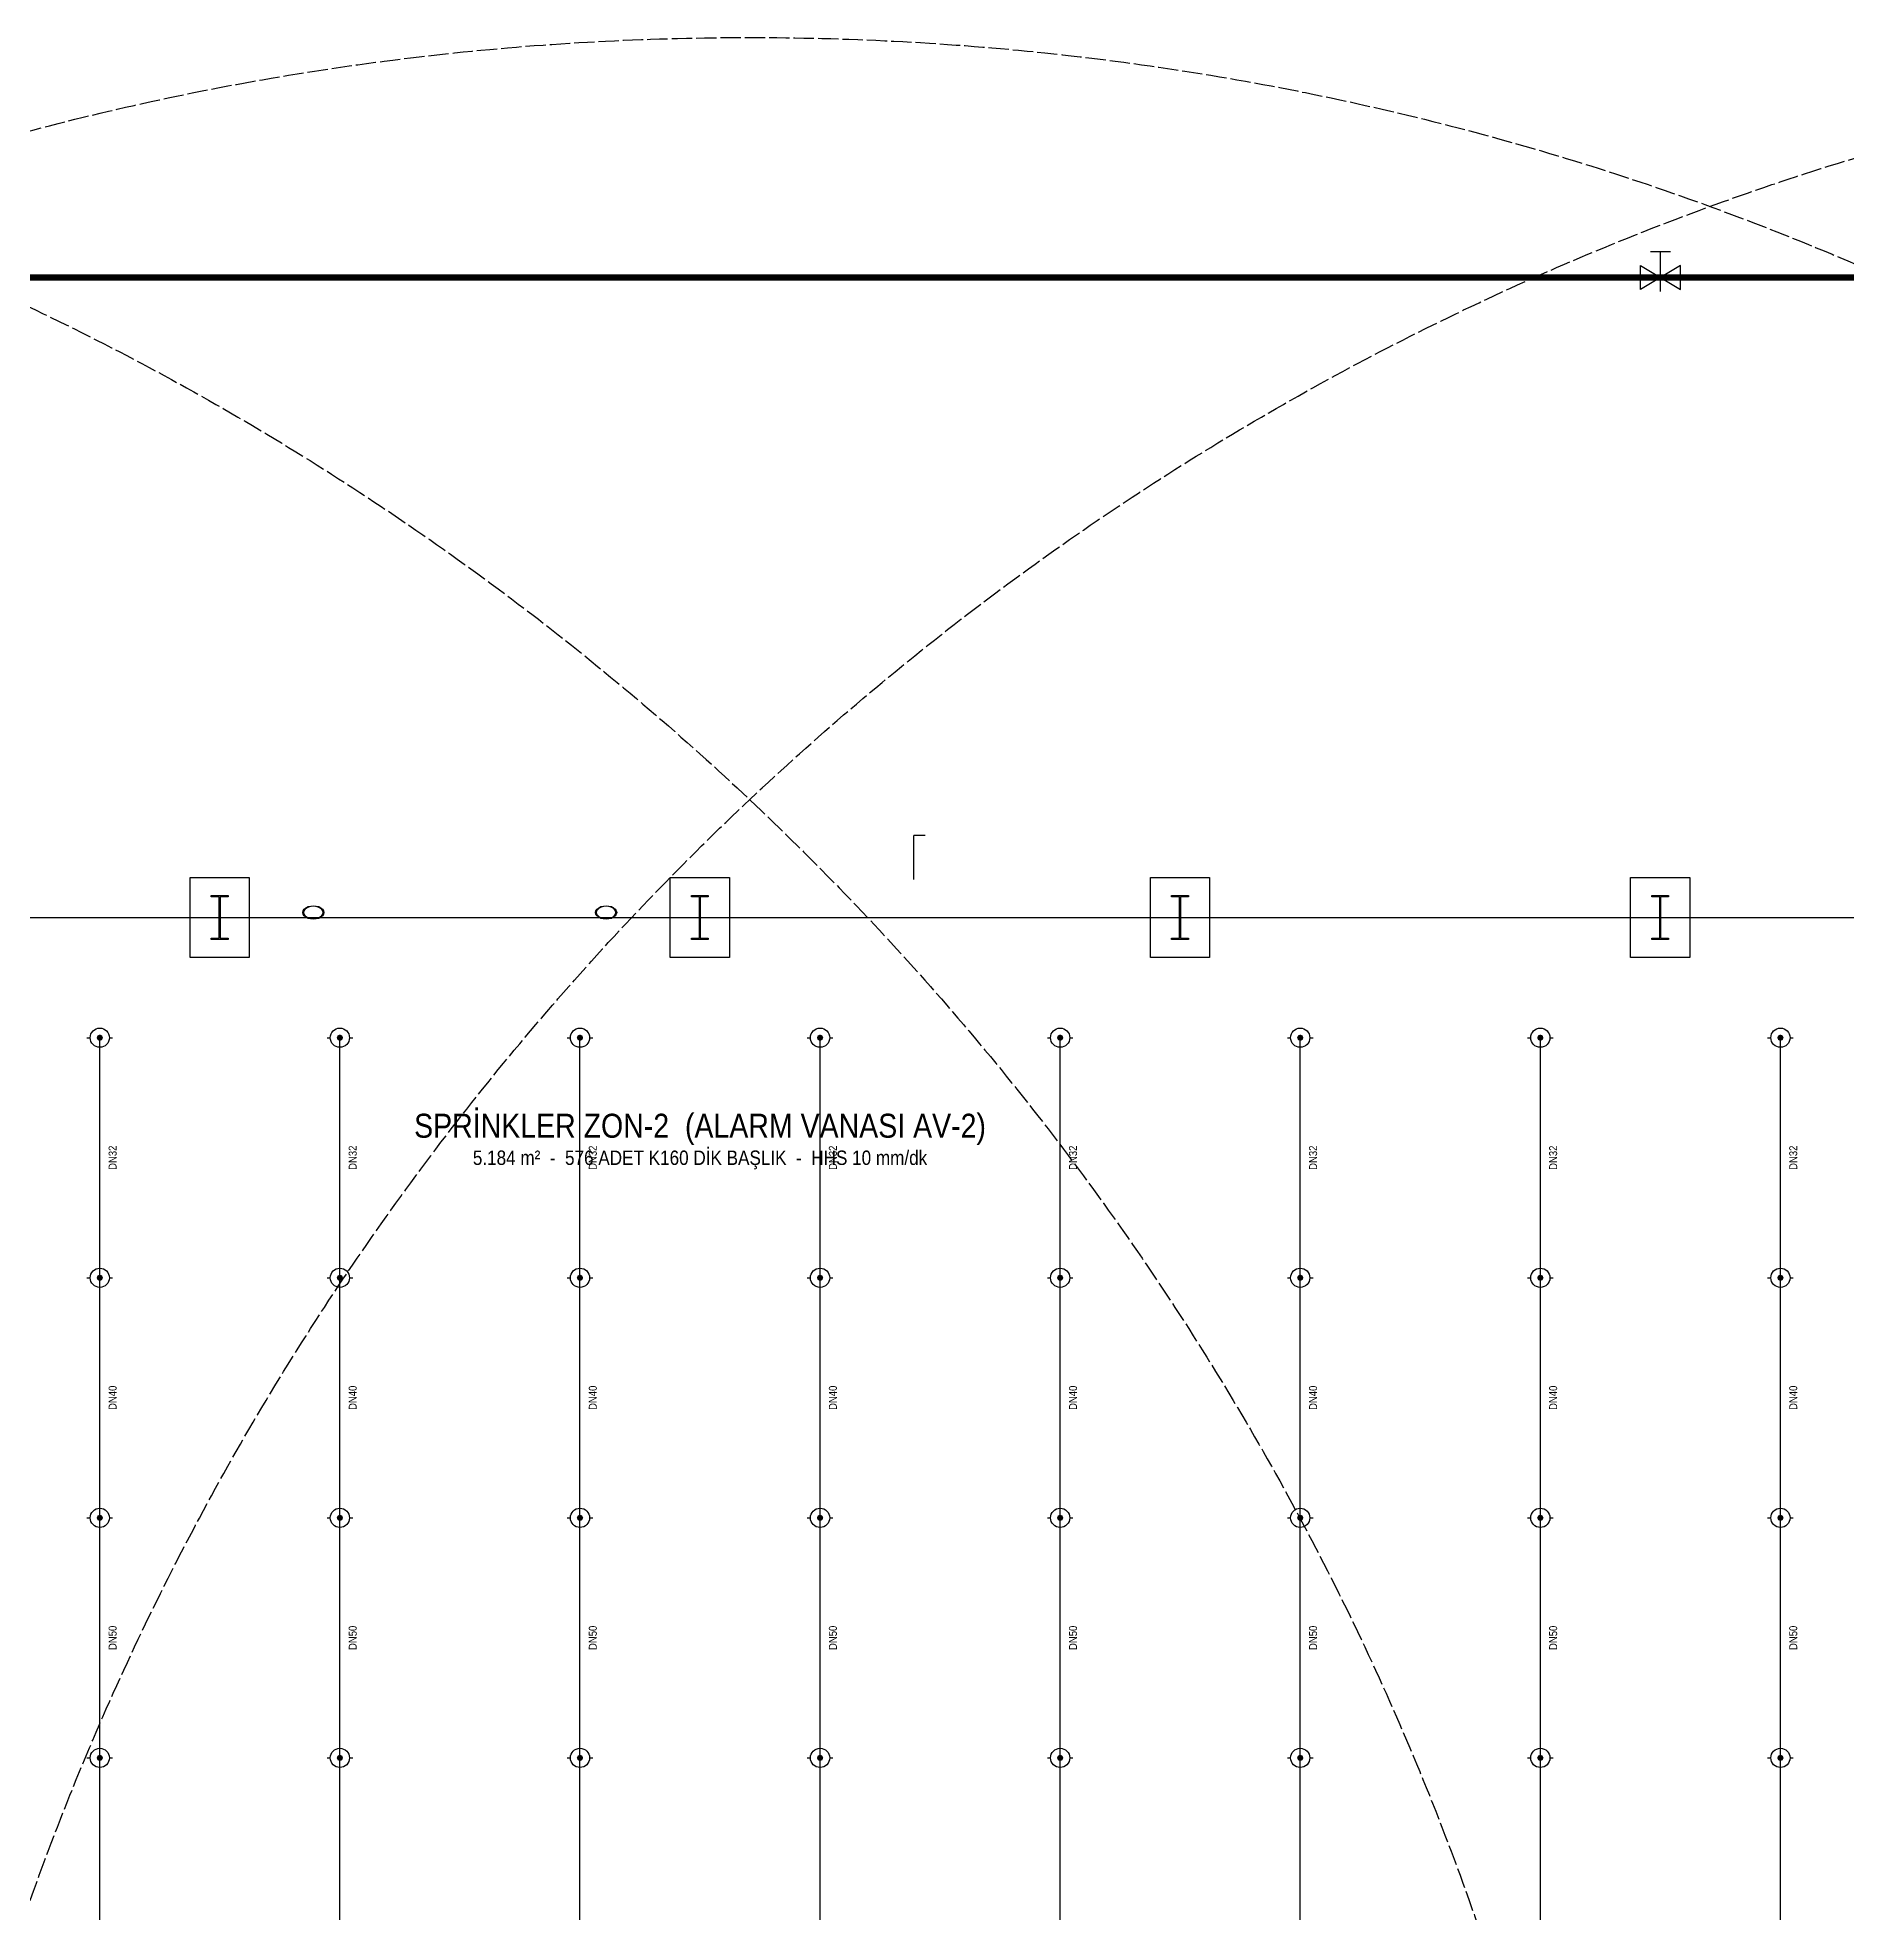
# Model space of a CAD drawing. Header units: centimetres. Extents: x 183171 to 202211, y -17274 to 19108.
# Drawn here: x 195381 to 197642, y 14213 to 16556 of the extents above; entities that cross this region are included whole.
import ezdxf
from ezdxf.enums import TextEntityAlignment as Align

# ---------------------------------------------------------------- set-up
doc = ezdxf.new("R2010")
doc.units = ezdxf.units.CM
doc.header["$LTSCALE"] = 20
doc.linetypes.add('DASHDOT', pattern=[3.556, 2.54, -0.508, 0, -0.508])
doc.linetypes.add('DASHED', pattern=[1.524, 1.27, -0.254])
for name, color, linetype in [('ROTAS-MIMARI', 8, 'CONTINUOUS'), ('ROTAS-MIMARI-AKS', 8, 'CONTINUOUS'), ('ROTAS-MIMARI-KOLON', 8, 'CONTINUOUS'), ('ROTAS-YANGIN-BASLIK', 1, 'CONTINUOUS'), ('ROTAS-YANGIN-CAP', 2, 'CONTINUOUS'), ('ROTAS-YANGIN-DOLAP-ETKI', 9, 'DASHED'), ('ROTAS-YANGIN-HIDRANT', 4, 'CONTINUOUS'), ('ROTAS-YANGIN-HIDRANT-BORU', 4, 'DASHED'), ('ROTAS-YANGIN-SPR-BORU', 1, 'CONTINUOUS'), ('ROTAS-YANGIN-ZON', 3, 'DASHDOT')]:
    doc.layers.add(name, color=color, linetype=linetype)
doc.styles.add('ROTAS', font='arial.ttf')

# ---------------------------------------------------------------- blocks, each defined once
blk = doc.blocks.new('ROTAS-SMB-SPR-DIK')
h = blk.add_hatch(color=256)
h.dxf.hatch_style = 1
h.paths.add_polyline_path([(4, 0), (2.8, 2.8), (0, 4), (-2.8, 2.8), (-4, 0), (-2.8, -2.8), (0, -4), (2.8, -2.8)])
for p, q in [((-16, 0), (-12, 0)), ((12, 0), (16, 0))]:
    blk.add_line(p, q)
blk.add_circle((0, 0), 12)
blk = doc.blocks.new('ROTAS-SMB-KELEBEK')
for p, q in [((-5, 13), (5, 13)), ((0, 7), (0, 13)), ((0, -7), (0, 7))]:
    blk.add_line(p, q)
for points in [[(-10, -6), (-10, 6), (0, 0)], [(10, -6), (10, 6), (0, 0)]]:
    blk.add_lwpolyline(points, close=True)

msp = doc.modelspace()

# ---------------------------------------------------------------- linework, layer by layer
at = {"layer": 'ROTAS-MIMARI'}
for points in [[(196476.3, 15503.7), (196476.3, 15558.9)], [(196490.3, 15558.9), (196476.3, 15558.9)], [(195645.8, 15406.3), (195571.8, 15406.3), (195571.8, 15506.3), (195645.8, 15506.3), (195645.8, 15406.3)], [(196245.8, 15406.3), (196171.8, 15406.3), (196171.8, 15506.3), (196245.8, 15506.3), (196245.8, 15406.3)], [(196845.8, 15406.3), (196771.8, 15406.3), (196771.8, 15506.3), (196845.8, 15506.3), (196845.8, 15406.3)], [(197445.8, 15406.3), (197371.8, 15406.3), (197371.8, 15506.3), (197445.8, 15506.3), (197445.8, 15406.3)]]:
    msp.add_lwpolyline(points, dxfattribs=at)
at = {"layer": 'ROTAS-MIMARI-AKS'}
msp.add_lwpolyline([(184958.8, 15456.3), (200258.8, 15456.3)], dxfattribs=at)
at = {"layer": 'ROTAS-MIMARI-KOLON'}
for points in [[(195598.3, 15483.8), (195598.3, 15483.8)], [(195598.3, 15483.8), (195598.3, 15483.8)], [(195598.3, 15482), (195598.3, 15483.8)], [(195598.3, 15483.8), (195619.3, 15483.8)], [(195608.2, 15482), (195598.3, 15482)], [(195608.2, 15430.5), (195608.2, 15482)], [(195619.3, 15482), (195609.3, 15482)], [(195609.3, 15482), (195609.3, 15430.5)], [(195619.3, 15483.8), (195619.3, 15482)], [(195713.1, 15464.7), (195714.5, 15466.7)], [(195715.3, 15466.4), (195714.1, 15464.5)], [(195714.5, 15466.7), (195716.6, 15468.5)], [(195717.2, 15468), (195715.3, 15466.4)], [(195716.6, 15468.5), (195719.3, 15469.8)], [(195719.8, 15469.3), (195717.2, 15468)], [(195719.3, 15469.8), (195722.5, 15470.6)], [(195722.7, 15470.1), (195719.8, 15469.3)], [(195722.5, 15470.6), (195725.9, 15470.9)], [(195725.9, 15470.3), (195722.7, 15470.1)], [(195725.9, 15470.9), (195729.3, 15470.6)], [(195729.1, 15470.1), (195725.9, 15470.3)], [(195732, 15469.3), (195729.1, 15470.1)], [(195729.3, 15470.6), (195732.5, 15469.8)], [(195734.5, 15468), (195732, 15469.3)], [(195732.5, 15469.8), (195735.2, 15468.5)], [(195738.6, 15464.7), (195734.5, 15468.8)], [(195736.5, 15466.4), (195734.5, 15468)], [(195735.2, 15468.5), (195737.3, 15466.7)], [(195737.7, 15464.5), (195736.5, 15466.4)], [(195737.3, 15466.7), (195738.6, 15464.7)], [(196078.9, 15464.7), (196080.3, 15466.7)], [(196081.1, 15466.4), (196079.8, 15464.5)], [(196080.3, 15466.7), (196082.4, 15468.5)], [(196083, 15468), (196081.1, 15466.4)], [(196082.4, 15468.5), (196085.1, 15469.8)], [(196085.6, 15469.3), (196083, 15468)], [(196085.1, 15469.8), (196088.3, 15470.6)], [(196088.5, 15470.1), (196085.6, 15469.3)], [(196088.3, 15470.6), (196091.7, 15470.9)], [(196091.7, 15470.3), (196088.5, 15470.1)], [(196091.7, 15470.9), (196095.1, 15470.6)], [(196094.9, 15470.1), (196091.7, 15470.3)], [(196097.8, 15469.3), (196094.9, 15470.1)], [(196095.1, 15470.6), (196098.3, 15469.8)], [(196100.3, 15468), (196097.8, 15469.3)], [(196098.3, 15469.8), (196101, 15468.5)], [(196104.4, 15464.7), (196100.3, 15468.8)], [(196102.3, 15466.4), (196100.3, 15468)], [(196101, 15468.5), (196103.1, 15466.7)], [(196103.5, 15464.5), (196102.3, 15466.4)], [(196103.1, 15466.7), (196104.4, 15464.7)], [(196198.3, 15482), (196198.3, 15483.8)], [(196198.3, 15483.8), (196219.3, 15483.8)], [(196208.2, 15482), (196198.3, 15482)], [(196208.2, 15430.5), (196208.2, 15482)], [(196219.3, 15482), (196209.3, 15482)], [(196209.3, 15482), (196209.3, 15430.5)], [(196219.3, 15483.8), (196219.3, 15482)], [(196798.3, 15482), (196798.3, 15483.8)], [(196798.3, 15483.8), (196819.3, 15483.8)], [(196808.2, 15482), (196798.3, 15482)], [(196808.2, 15430.5), (196808.2, 15482)], [(196819.3, 15482), (196809.3, 15482)], [(196809.3, 15482), (196809.3, 15430.5)], [(196819.3, 15483.8), (196819.3, 15482)], [(197398.3, 15482), (197398.3, 15483.8)], [(197398.3, 15483.8), (197419.3, 15483.8)], [(197408.2, 15482), (197398.3, 15482)], [(197408.2, 15430.5), (197408.2, 15482)], [(197419.3, 15482), (197409.3, 15482)], [(197409.3, 15482), (197409.3, 15430.5)], [(197419.3, 15483.8), (197419.3, 15482)], [(195712.7, 15462.5), (195713.1, 15464.7)], [(195713.1, 15460.3), (195712.7, 15462.5)], [(195713.8, 15463.1), (195713, 15463.9)], [(195714.5, 15458.3), (195713.1, 15460.3)], [(195714.1, 15464.5), (195713.6, 15462.5)], [(195713.6, 15462.5), (195714.1, 15460.5)], [(195714.1, 15460.5), (195715.3, 15458.6)], [(195716.6, 15456.6), (195714.5, 15458.3)], [(195715.3, 15458.6), (195717.2, 15457)], [(195719.3, 15455.2), (195716.6, 15456.6)], [(195717.2, 15457), (195719.8, 15455.7)], [(195722.5, 15454.4), (195719.3, 15455.2)], [(195719.8, 15455.7), (195722.7, 15455)], [(195722.5, 15454.4), (195721.6, 15455.3)], [(195725.9, 15454.1), (195722.5, 15454.4)], [(195722.7, 15455), (195725.9, 15454.7)], [(195725.9, 15454.7), (195729.1, 15455)], [(195729.3, 15454.4), (195725.9, 15454.1)], [(195729.1, 15455), (195732, 15455.7)], [(195732.5, 15455.2), (195729.3, 15454.4)], [(195732, 15455.7), (195734.5, 15457)], [(195735.2, 15456.6), (195732.5, 15455.2)], [(195734.5, 15457), (195736.5, 15458.6)], [(195737.3, 15458.3), (195735.2, 15456.6)], [(195736.5, 15458.6), (195737.7, 15460.5)], [(195738.6, 15460.3), (195737.3, 15458.3)], [(195738.1, 15462.5), (195737.7, 15464.5)], [(195737.7, 15460.5), (195738.1, 15462.5)], [(195738.6, 15464.7), (195738.6, 15464.7)], [(195738.6, 15464.7), (195739.1, 15462.5)], [(195739.1, 15462.5), (195738.6, 15460.3)], [(196078.5, 15462.5), (196078.9, 15464.7)], [(196078.9, 15460.3), (196078.5, 15462.5)], [(196079.6, 15463.1), (196078.8, 15463.9)], [(196080.3, 15458.3), (196078.9, 15460.3)], [(196079.8, 15464.5), (196079.4, 15462.5)], [(196079.4, 15462.5), (196079.8, 15460.5)], [(196079.8, 15460.5), (196081.1, 15458.6)], [(196082.4, 15456.6), (196080.3, 15458.3)], [(196081.1, 15458.6), (196083, 15457)], [(196085.1, 15455.2), (196082.4, 15456.6)], [(196083, 15457), (196085.6, 15455.7)], [(196088.3, 15454.4), (196085.1, 15455.2)], [(196085.6, 15455.7), (196088.5, 15455)], [(196088.3, 15454.4), (196087.4, 15455.3)], [(196091.7, 15454.1), (196088.3, 15454.4)], [(196088.5, 15455), (196091.7, 15454.7)], [(196091.7, 15454.7), (196094.9, 15455)], [(196095.1, 15454.4), (196091.7, 15454.1)], [(196094.9, 15455), (196097.8, 15455.7)], [(196098.3, 15455.2), (196095.1, 15454.4)], [(196097.8, 15455.7), (196100.3, 15457)], [(196101, 15456.6), (196098.3, 15455.2)], [(196100.3, 15457), (196102.3, 15458.6)], [(196103.1, 15458.3), (196101, 15456.6)], [(196102.3, 15458.6), (196103.5, 15460.5)], [(196104.4, 15460.3), (196103.1, 15458.3)], [(196103.9, 15462.5), (196103.5, 15464.5)], [(196103.5, 15460.5), (196103.9, 15462.5)], [(196104.4, 15464.7), (196104.9, 15462.5)], [(196104.9, 15462.5), (196104.4, 15460.3)], [(195598.3, 15428.8), (195598.3, 15430.5)], [(195598.3, 15430.5), (195608.2, 15430.5)], [(195619.3, 15428.8), (195598.3, 15428.8)], [(195609.3, 15430.5), (195619.3, 15430.5)], [(195619.3, 15430.5), (195619.3, 15428.8)], [(196198.3, 15428.8), (196198.3, 15430.5)], [(196198.3, 15430.5), (196208.2, 15430.5)], [(196219.3, 15428.8), (196198.3, 15428.8)], [(196209.3, 15430.5), (196219.3, 15430.5)], [(196219.3, 15430.5), (196219.3, 15428.8)], [(196798.3, 15428.8), (196798.3, 15430.5)], [(196798.3, 15430.5), (196808.2, 15430.5)], [(196819.3, 15428.8), (196798.3, 15428.8)], [(196809.3, 15430.5), (196819.3, 15430.5)], [(196819.3, 15430.5), (196819.3, 15428.8)], [(197398.3, 15428.8), (197398.3, 15430.5)], [(197398.3, 15430.5), (197408.2, 15430.5)], [(197419.3, 15428.8), (197398.3, 15428.8)], [(197409.3, 15430.5), (197419.3, 15430.5)], [(197419.3, 15430.5), (197419.3, 15428.8)]]:
    msp.add_lwpolyline(points, dxfattribs=at)
at = {"layer": 'ROTAS-YANGIN-DOLAP-ETKI'}
for centre in [(193871, 13056), (196271, 13056), (198671, 13056)]:
    msp.add_circle(centre, 3500, dxfattribs=at)
at = {"layer": 'ROTAS-YANGIN-HIDRANT-BORU', "const_width": 8}
msp.add_lwpolyline([(184609, 7456), (200609, 7456), (200609, 16256), (184609, 16256)], close=True, dxfattribs=at)
at = {"layer": 'ROTAS-YANGIN-SPR-BORU'}
for p, q in [((195459, 15006), (195459, 15306)), ((195759, 15006), (195759, 15306)), ((196059, 15006), (196059, 15306)), ((196359, 15006), (196359, 15306)), ((196659, 15006), (196659, 15306)), ((196959, 15006), (196959, 15306)), ((197259, 15006), (197259, 15306)), ((197559, 15006), (197559, 15306)), ((195459, 14706), (195459, 15006)), ((195759, 14706), (195759, 15006)), ((196059, 14706), (196059, 15006)), ((196359, 14706), (196359, 15006)), ((196659, 14706), (196659, 15006)), ((196959, 14706), (196959, 15006)), ((197259, 14706), (197259, 15006)), ((197559, 14706), (197559, 15006)), ((195459, 14406), (195459, 14706)), ((195759, 14406), (195759, 14706)), ((196059, 14406), (196059, 14706)), ((196359, 14406), (196359, 14706)), ((196659, 14406), (196659, 14706)), ((196959, 14406), (196959, 14706)), ((197259, 14406), (197259, 14706)), ((197559, 14406), (197559, 14706)), ((195459, 14106), (195459, 14406)), ((195759, 14106), (195759, 14406)), ((196059, 14106), (196059, 14406)), ((196359, 14106), (196359, 14406)), ((196659, 14106), (196659, 14406)), ((196959, 14106), (196959, 14406)), ((197259, 14106), (197259, 14406)), ((197559, 14106), (197559, 14406))]:
    msp.add_line(p, q, dxfattribs=at)

# ---------------------------------------------------------------- block references
at = {"layer": 'ROTAS-YANGIN-BASLIK'}
for p in [(195459, 15306), (195759, 15306), (196059, 15306), (196359, 15306), (196659, 15306), (196959, 15306), (197259, 15306), (197559, 15306), (195459, 15006), (195759, 15006), (196059, 15006), (196359, 15006), (196659, 15006), (196959, 15006), (197259, 15006), (197559, 15006), (195459, 14706), (195759, 14706), (196059, 14706), (196359, 14706), (196659, 14706), (196959, 14706), (197259, 14706), (197559, 14706), (195459, 14406), (195759, 14406), (196059, 14406), (196359, 14406), (196659, 14406), (196959, 14406), (197259, 14406), (197559, 14406)]:
    msp.add_blockref('ROTAS-SMB-SPR-DIK', p, dxfattribs=at)
at = {"layer": 'ROTAS-YANGIN-HIDRANT', "xscale": 2.5, "yscale": 2.5}
msp.add_blockref('ROTAS-SMB-KELEBEK', (197409, 16256), dxfattribs=at)

# ---------------------------------------------------------------- texts
at = {"layer": 'ROTAS-YANGIN-CAP', "style": 'ROTAS', "width": 0.85}
for s, p in [('DN32', (195475, 15156)), ('DN32', (195775, 15156)), ('DN32', (196075, 15156)), ('DN32', (196375, 15156)), ('DN32', (196675, 15156)), ('DN32', (196975, 15156)), ('DN32', (197275, 15156)), ('DN32', (197575, 15156)), ('DN40', (195475, 14856)), ('DN40', (195775, 14856)), ('DN40', (196075, 14856)), ('DN40', (196375, 14856)), ('DN40', (196675, 14856)), ('DN40', (196975, 14856)), ('DN40', (197275, 14856)), ('DN40', (197575, 14856)), ('DN50', (195475, 14556)), ('DN50', (195775, 14556)), ('DN50', (196075, 14556)), ('DN50', (196375, 14556)), ('DN50', (196675, 14556)), ('DN50', (196975, 14556)), ('DN50', (197275, 14556)), ('DN50', (197575, 14556))]:
    msp.add_text(s, height=10, rotation=90, dxfattribs=at).set_placement(p, align=Align.MIDDLE_CENTER)
at = {"layer": 'ROTAS-YANGIN-ZON', "style": 'ROTAS', "width": 0.85}
for s, height, p in [('SPRİNKLER ZON-2  (ALARM VANASI AV-2)', 30, (196209, 15196)), ('5.184 m²  -  576 ADET K160 DİK BAŞLIK  -  HHS 10 mm/dk', 18, (196209, 15156))]:
    msp.add_text(s, height=height, dxfattribs=at).set_placement(p, align=Align.MIDDLE_CENTER)

doc.saveas('drawing.dxf')
